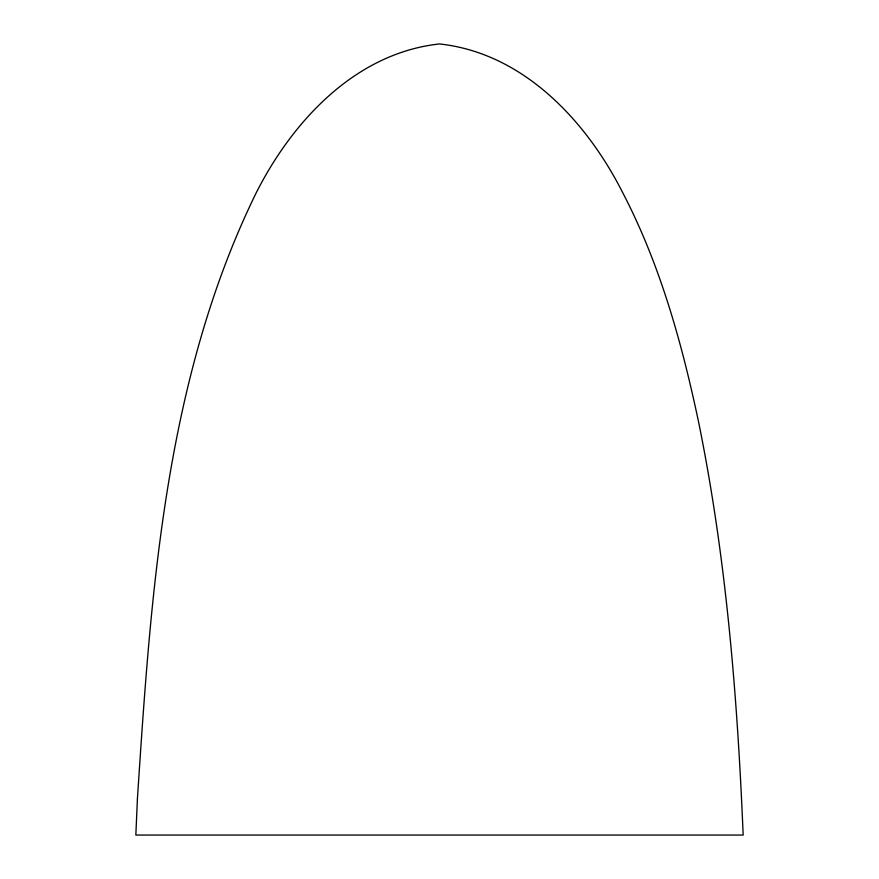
<?xml version="1.0" encoding="UTF-8"?>
<svg xmlns="http://www.w3.org/2000/svg" width="879" height="879" viewBox="0 0 879 879"><rect width="100%" height="100%" fill="white"/><g stroke="black" fill="none" stroke-linecap="round" stroke-linejoin="round"><path stroke-width="1.32" d="M137.454 798.143L135.838 835.05L743.162 835.05C737.393 696.695 726.296 558.044 698.618 422.173C681.983 343.304 660.162 264.601 622.782 192.809C586.491 121.082 523.554 53.037 439.5 43.95C355.446 53.037 292.509 121.082 256.218 192.809C164.549 380.014 150.979 593.512 137.454 798.143"/></g></svg>
